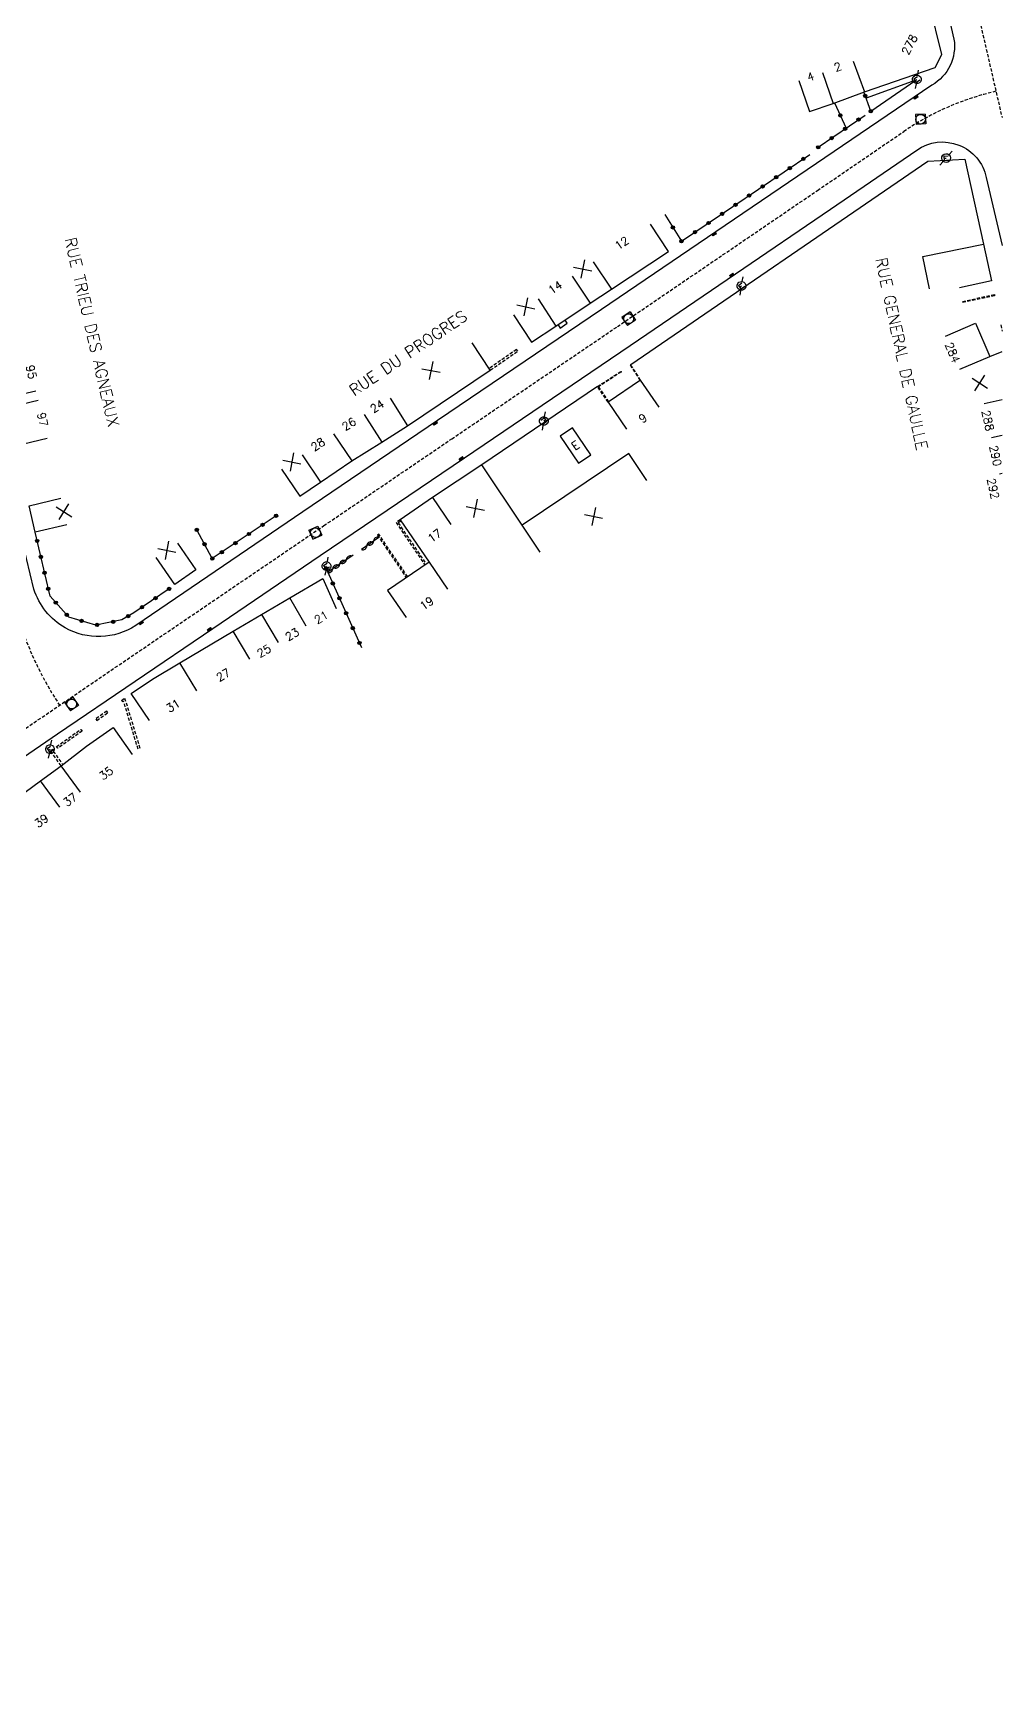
# Model space of a CAD drawing. Header units: millimetres. Extents: x 150000 to 151001, y 125999 to 127001.
# Drawn here: x 150851.7 to 151000, y 126509.4 to 126761.5 of the extents above; entities that cross this region are included whole.
import ezdxf
from ezdxf.enums import TextEntityAlignment as Align

# ---------------------------------------------------------------- set-up
doc = ezdxf.new("R2010")
doc.units = ezdxf.units.MM
doc.linetypes.add('DASHED', pattern=[0.75, 0.5, -0.25])
doc.layers.get('0').update_dxf_attribs({"linetype": 'CONTINUOUS'})
for name, color, linetype in [('W0001', 6, 'DASHED'), ('W0008', 7, 'CONTINUOUS'), ('W0100', 7, 'CONTINUOUS'), ('W0112', 1, 'DASHED'), ('W0310', 3, 'CONTINUOUS'), ('W0322', 7, 'CONTINUOUS'), ('W0334', 7, 'CONTINUOUS'), ('W0400', 7, 'CONTINUOUS'), ('W0420', 7, 'CONTINUOUS'), ('W0471', 7, 'CONTINUOUS'), ('W0984', 7, 'CONTINUOUS'), ('W0989', 7, 'CONTINUOUS'), ('W0991', 7, 'CONTINUOUS'), ('W1102', 7, 'CONTINUOUS')]:
    doc.layers.add(name, color=color, linetype=linetype)
doc.styles.get("Standard").update_dxf_attribs({"font": 'romans.shx', "width": 0.85})

# ---------------------------------------------------------------- blocks, each defined once
blk = doc.blocks.new('t991o')
at = {"color": 0, "linetype": 'Continuous'}
for p, q in [((-1, 1), (1, -1)), ((-1, -1), (1, 1))]:
    blk.add_line(p, q, dxfattribs=at)
blk = doc.blocks.new('t322o')
at = {"color": 0, "linetype": 'Continuous'}
for radius in [0.25, 0.15]:
    blk.add_circle((0, 0), radius, dxfattribs=at)
blk = doc.blocks.new('t310o')
at = {"color": 0, "linetype": 'Continuous'}
for centre, start, end in [((-0.5, 0.38), 216.8699, 323.1304), ((0.5, -0.37), 36.8699, 143.1303)]:
    blk.add_arc(centre, 0.625, start, end, dxfattribs=at)
blk = doc.blocks.new('T400')
for p, q in [((-0.15, 0.3), (0.15, 0.3)), ((-0.15, -0.25), (-0.15, 0.3)), ((-0.15, 0.15), (0.15, 0.15)), ((-0.15, 0), (0.15, 0)), ((0.15, 0.3), (0.15, -0.25)), ((-0.15, -0.15), (0.15, -0.15)), ((-0.15, -0.25), (-0.15, -0.3)), ((-0.15, -0.3), (0.15, -0.3)), ((0.15, -0.3), (0.15, -0.25))]:
    blk.add_line(p, q)
blk = doc.blocks.new('T471')
for p, q in [((-0.333334, 0.333334), (-0.333334, -0.333334)), ((-0.333334, 0.333334), (0.333334, 0.333334)), ((-0.333334, 0), (0, 0)), ((0.500001, 0.500001), (1.000002, 1.000002)), ((-0.500001, -0.500001), (-1.000002, -1.000002)), ((-0.333334, -0.333334), (0.333334, -0.333334))]:
    blk.add_line(p, q)
blk.add_ellipse((0, 0), major_axis=(0.471405, 0.471405), ratio=1, start_param=5.4977871438, end_param=11.780972451)
blk = doc.blocks.new('T420')
for p, q in [((0.75, 0.75), (-0.75, 0.75)), ((-0.75, 0.75), (-0.75, -0.75)), ((0.75, 0.75), (0.75, -0.75)), ((0.75, -0.75), (-0.75, -0.75))]:
    blk.add_line(p, q)
blk.add_ellipse((0, 0), major_axis=(-0.53, 0.53), ratio=1, start_param=3.926991, end_param=10.210176)

msp = doc.modelspace()

# ---------------------------------------------------------------- linework, layer by layer
at = {"layer": 'W0001'}
for points in [[(150855.79, 126658.58, -0.086465), (150848.48, 126675.44), (150842.24, 126701.35), (150835.2, 126731.69), (150829.92, 126754.51), (150823.68, 126781.51), (150818.58, 126803.62), (150813.65, 126825.1), (150807.99, 126849.67), (150802.32, 126874.55), (150796.96, 126897.94), (150790.86, 126924.56), (150785.5, 126947.74), (150779.77, 126972.54), (150775.49, 126991.1), (150773.44, 127000)], [(150689.07, 126498.53), (150711.35, 126522.45), (150739.97, 126553.19), (150775.8, 126595.09, -0.071827), (150814.24, 126630.29), (150841.94, 126649.16), (150896.24, 126686.07), (150915.79, 126699.34), (150941.14, 126716.53), (150957.25, 126727.49), (150971.76, 126737.37), (150984.97, 126746.39, -0.094037), (150999.07, 126752.53, -2.684514)]]:
    msp.add_lwpolyline(points, format="xyb", dxfattribs=at)
msp.add_lwpolyline([(150942.5, 127000), (150943.38, 126996.14), (150951.31, 126961.06), (150957.86, 126932.55), (150964.18, 126905.03), (150969.44, 126881.96), (150975.84, 126853.92), (150980.77, 126832.28), (150986.19, 126808.68), (150993.38, 126777.24), (151000, 126748.5)], dxfattribs=at)
at = {"layer": 'W0008'}
for points in [[(150988.33, 126779.36), (150992.64, 126760.51, -0.309925), (150989.26, 126753.47), (150970.19, 126740.54), (150956.22, 126731.03), (150938.7, 126719.14), (150913.63, 126702.14), (150892.99, 126688.2), (150867.44, 126670.77, -0.27751), (150856.65, 126670.42, -0.188348), (150851.86, 126676.37), (150845.65, 126702.15), (150838.61, 126732.48), (150833.33, 126755.3), (150827.09, 126782.29)], [(150691.38, 126496.32), (150713.24, 126519.87), (150731.22, 126539.6), (150742.4, 126550.99), (150751.35, 126543.83, 0.422187), (150776.79, 126545.56), (150794.63, 126566.38, 0.428354), (150793.04, 126592.28), (150787.65, 126596.81, -0.321997), (150786.48, 126602.66), (150796.44, 126612.71, -0.03809), (150815.27, 126626.72), (150825.6, 126633.81), (150843.9, 126646.29), (150855.45, 126654.19), (150879.22, 126670.33), (150895.68, 126681.49), (150917.75, 126696.44), (150943.1, 126713.64), (150959.22, 126724.6), (150973.73, 126734.48), (150986.97, 126743.51, -0.543559), (150997.58, 126739.33), (151000, 126728.92)]]:
    msp.add_lwpolyline(points, format="xyb", dxfattribs=at)
at = {"layer": 'W0100'}
for points in [[(150968.9, 126754.17), (150970.53, 126749.44), (150974.14, 126750.69), (150978.95, 126752.47), (150989.76, 126756.19), (150990.78, 126758.18), (150988.88, 126765.83), (150988.07, 126769.26), (150986.83, 126774.52), (150985.16, 126781.75), (150984.02, 126786.68), (150982.91, 126791.43), (150979.41, 126790.73), (150978.26, 126795.54), (150978.64, 126795.63), (150978.6, 126795.78), (150978.84, 126795.84), (150979.65, 126796.53), (150979.19, 126798.62), (150978.18, 126798.91), (150977.87, 126798.83), (150976.32, 126805.25), (150971.08, 126803.99)], [(150925.24, 126718.32), (150927.98, 126714.14), (150931.74, 126716.61), (150937, 126720.09), (150940.23, 126722.28), (150948.95, 126728.04), (150946.19, 126732.21)], [(150988.91, 126722.33), (150987.9, 126727.23), (150997.16, 126729.14), (150998.37, 126723.52), (150993.48, 126722.47)], [(150852.16, 126706.65), (150847.3, 126705.5), (150845.92, 126711.37), (150844.54, 126717.24), (150849.4, 126718.38)], [(150991.35, 126715.07), (150995.94, 126717.04), (150998.11, 126711.97), (151000, 126712.74)], [(150889.73, 126694.71), (150892.53, 126690.57), (150895.74, 126692.74), (150900.53, 126696.01), (150905.08, 126698.86), (150909.02, 126701.34), (150921.7, 126709.88), (150918.91, 126714.03)], [(150947.51, 126704.19), (150944.7, 126708.32), (150939.73, 126704.95), (150942.54, 126700.81)], [(150853.88, 126699.38), (150849.01, 126698.24), (150847.63, 126704.11), (150852.5, 126705.25)], [(150945.66, 126692.97), (150942.87, 126697.12), (150926.55, 126686.15), (150920.38, 126695.39), (150912.85, 126690.35), (150907.89, 126686.98), (150912.32, 126680.47), (150905.98, 126676.16), (150908.8, 126672.03)], [(150856.92, 126686.2), (150852.05, 126685.06), (150851.13, 126689.11), (150856, 126690.26)], [(150873.81, 126683.4), (150876.65, 126679.28), (150873.43, 126677.06), (150870.59, 126681.18)], [(150869.57, 126656.23), (150866.76, 126660.37), (150869.99, 126662.55), (150874.19, 126665.09), (150882.37, 126669.93), (150886.69, 126672.47), (150891.01, 126675), (150896.06, 126677.96), (150898.12, 126673.37)], [(150823.61, 126624.47), (150820.87, 126628.65), (150825.71, 126631.82), (150833.57, 126637.05), (150835.56, 126638.4), (150840.53, 126641.9), (150843.06, 126643.7), (150844.92, 126641.13), (150847.2, 126642.83), (150852.89, 126647.02), (150856.01, 126649.32), (150859.92, 126652.31), (150864.01, 126655.17), (150866.88, 126651.07)]]:
    msp.add_lwpolyline(points, dxfattribs=at)
msp.add_lwpolyline([(150937.08, 126696.91), (150934.25, 126701.03), (150932.38, 126699.74), (150935.21, 126695.63)], close=True, dxfattribs=at)
at = {"layer": 'W0112'}
for points in [[(150993.93, 126720.38), (150998.82, 126721.43), (150998.86, 126721.24), (150993.97, 126720.19)], [(150999.81, 126716.78), (151000, 126715.85)], [(150921.7, 126709.88), (150925.9, 126712.77), (150925.73, 126713.02), (150921.54, 126710.13)], [(150939.73, 126704.95), (150938.1, 126707.34), (150941.69, 126709.68), (150941.75, 126709.6), (150938.24, 126707.31), (150939.81, 126705)], [(150944.7, 126708.32), (150943.18, 126710.71), (150943.1, 126710.66), (150944.62, 126708.27)], [(150907.89, 126686.98), (150907.27, 126686.54), (150911.69, 126680.05)], [(150908.03, 126686.77), (150907.61, 126686.48), (150911.9, 126680.18)], [(150909.06, 126678.25), (150904.64, 126684.74), (150904.42, 126684.61), (150908.84, 126678.11)], [(150867.8, 126651.87), (150865.59, 126659.19), (150865.45, 126659.08), (150865.27, 126659.32), (150865.75, 126659.69), (150868.09, 126651.96)], [(150856.03, 126649.33), (150854.41, 126651.62), (150854.71, 126651.84), (150854.88, 126651.6), (150854.82, 126651.55), (150856.26, 126649.51)]]:
    msp.add_lwpolyline(points, dxfattribs=at)
for points in [[(150861.51, 126656.25), (150863.18, 126657.44), (150863.01, 126657.69), (150861.33, 126656.5)], [(150859.23, 126654.64), (150855.52, 126652.01), (150855.34, 126652.26), (150859.05, 126654.89)]]:
    msp.add_lwpolyline(points, close=True, dxfattribs=at)
at = {"layer": 'W0310'}
for points in [[(150904.65, 126684.27), (150901.98, 126682.41)], [(150900.71, 126681.55), (150896.82, 126678.95)]]:
    msp.add_lwpolyline(points, dxfattribs=at)
at = {"layer": 'W0322'}
for points in [[(150979.91, 126749.48), (150978.86, 126752.43)], [(150974.36, 126750.77), (150976.15, 126746.91)], [(150971.87, 126743.96), (150979.03, 126748.89)], [(150948.39, 126733.67), (150950.95, 126729.58), (150970.61, 126742.88)], [(150888.92, 126687.58), (150879.16, 126681.02), (150876.77, 126685.43)], [(150872.54, 126676.38), (150867.14, 126672.73), (150865.34, 126671.63), (150861.33, 126670.83), (150857.21, 126672.08), (150854.33, 126675.25), (150852.05, 126685.06)], [(150896.57, 126679.52), (150902, 126667.4)]]:
    msp.add_lwpolyline(points, dxfattribs=at)
at = {"layer": 'W0334'}
for points in [[(150979.91, 126749.48), (150986.81, 126754.23), (150979.2, 126751.49)], [(150943.18, 126710.71), (150988.65, 126741.82), (150994.32, 126742.16), (150997.16, 126729.14)], [(150932.06, 126716.82), (150932.39, 126716.31), (150933.46, 126717.03), (150933.13, 126717.53)], [(150938.1, 126707.34), (150920.38, 126695.39)]]:
    msp.add_lwpolyline(points, dxfattribs=at)
at = {"layer": 'W1102'}
for p, q in [((150972.51, 126755.41), (150974.14, 126750.69)), ((150977.22, 126757.16), (150978.95, 126752.47)), ((150937.43, 126726.42), (150940.23, 126722.28)), ((150934.24, 126724.26), (150937, 126720.09)), ((150929, 126720.79), (150931.74, 126716.61)), ((150993.52, 126710), (150998.11, 126711.97)), ((150906.36, 126705.58), (150909.02, 126701.34)), ((150997.27, 126704.75), (151000, 126705.35)), ((150902.42, 126703.1), (150905.08, 126698.86)), ((150897.71, 126700.14), (150900.53, 126696.01)), ((150998.39, 126699.54), (151000, 126699.89)), ((150892.93, 126696.88), (150895.74, 126692.74)), ((150999.62, 126694.01), (151000, 126694.09)), ((150929.34, 126682), (150926.55, 126686.15)), ((150893.54, 126670.69), (150891.01, 126675)), ((150884.91, 126665.63), (150882.37, 126669.93)), ((150876.77, 126660.81), (150874.19, 126665.09)), ((150858.97, 126645.29), (150856.01, 126649.32)), ((150855.85, 126643), (150852.89, 126647.02))]:
    msp.add_line(p, q, dxfattribs=at)
at = {"layer": 'W1102', "flags": 128}
for points in [[(150912.85, 126690.35), (150915.66, 126686.22)], [(150912.32, 126680.47), (150915.13, 126676.34)], [(150886.69, 126672.47), (150889.22, 126668.16)]]:
    msp.add_lwpolyline(points, dxfattribs=at)

# ---------------------------------------------------------------- block references
at = {"layer": 'W0310'}
for p, rotation in [((150903.83, 126683.7), 214.934650069477), ((150902.8, 126682.98), 214.934650069477), ((150897.59, 126679.47), 213.7721167925949), ((150898.63, 126680.16), 213.7721167925949), ((150899.67, 126680.86), 213.7721167925949)]:
    msp.add_blockref('t310o', p, dxfattribs=dict(at, rotation=rotation))
at = {"layer": 'W0322'}
for p, rotation in [((150979.07, 126751.83), 109.532242651635), ((150979.91, 126749.48), 109.532242651635), ((150975.26, 126748.84), 294.868027541766), ((150978.05, 126748.21), 34.5198930159715), ((150973.93, 126745.38), 34.5198930159715), ((150975.99, 126746.8), 34.5198930159715), ((150969.59, 126742.18), 34.0830402053482), ((150971.87, 126743.96), 34.5198930159715), ((150965.44, 126739.38), 34.0830402053482), ((150967.52, 126740.78), 34.0830402053482), ((150963.37, 126737.98), 34.0830402053482), ((150959.23, 126735.18), 34.0830402053482), ((150961.3, 126736.58), 34.0830402053482), ((150955.09, 126732.38), 34.0830402053482), ((150957.16, 126733.78), 34.0830402053482), ((150949.63, 126731.7), 122.00844861098), ((150950.95, 126729.58), 34.0830402053482), ((150953.02, 126730.98), 34.0830402053482), ((150888.92, 126687.58), 213.8998258877691), ((150876.78, 126685.42), 118.46252964082), ((150884.77, 126684.79), 213.8998258877691), ((150886.85, 126686.19), 213.8998258877691), ((150852.36, 126683.72), 103.070069762937), ((150877.97, 126683.22), 118.46252964082), ((150880.62, 126682), 213.8998258877691), ((150882.7, 126683.4), 213.8998258877691), ((150852.93, 126681.28), 103.070069762937), ((150853.49, 126678.85), 103.070069762937), ((150879.16, 126681.02), 118.46252964082), ((150896.57, 126679.52), 294.129018169941), ((150854.06, 126676.41), 103.070069762937), ((150872.54, 126676.38), 214.022881307849), ((150897.59, 126677.23), 294.129018169941), ((150855.21, 126674.28), 132.324838460969), ((150870.47, 126674.98), 214.022881307849), ((150898.62, 126674.95), 294.129018169941), ((150856.89, 126672.43), 132.324838460969), ((150859.15, 126671.49), 163.027611563199), ((150864, 126671.36), 191.299764731501), ((150866.3, 126672.22), 211.413355945152), ((150868.4, 126673.58), 214.022881307849), ((150899.64, 126672.67), 294.129018169941), ((150861.54, 126670.87), 191.299764731501), ((150900.66, 126670.39), 294.129018169941), ((150901.68, 126668.11), 294.129018169941)]:
    msp.add_blockref('t322o', p, dxfattribs=dict(at, rotation=rotation))
at = {"layer": 'W0400'}
for p, rotation in [((150986.84, 126751.64), 124.1296952728513), ((150955.98, 126730.7), 124.2201369588965), ((150958.65, 126724.41), 124.2201369588965), ((150913.28, 126701.75), 124.1302284970147), ((150917.29, 126696.31), 124.1302284970147), ((150868.28, 126671.18), 304.3022476943751), ((150878.74, 126670.2), 124.1768380535189)]:
    msp.add_blockref('T400', p, dxfattribs=dict(at, rotation=rotation))
at = {"layer": 'W0420'}
for p, rotation in [((150987.54, 126748.26), 3.41673844369931), ((150942.88, 126717.72), 34.12683875322089), ((150894.94, 126684.98), 114.129018169904), ((150857.64, 126658.76), 34.3486838022442)]:
    msp.add_blockref('T420', p, dxfattribs=dict(at, rotation=rotation))
at = {"layer": 'W0471'}
for p, rotation in [((150986.97, 126754.36), 34.12969527285129), ((150991.44, 126742.31), 3.41673844369931), ((150960.12, 126722.75), 34.2545713550605), ((150929.88, 126702.08), 214.194533318519), ((150896.64, 126679.86), 34.1303832204432), ((150854.33, 126651.86), 34.3486838022442)]:
    msp.add_blockref('T471', p, dxfattribs=dict(at, rotation=rotation))
at = {"layer": 'W0991'}
for p, rotation in [((150935.83, 126725.34), 304.1178008427145), ((150927.12, 126719.55), 303.2896156091588), ((150912.63, 126709.8), 303.9407710158063), ((150996.59, 126707.89), 12.1219151522115), ((150891.33, 126695.8), 304.0829222567295), ((150856.47, 126688.19), 12.74873051742799), ((150919.41, 126688.72), 303.7087934580679), ((150937.5, 126687.48), 303.9170303964297), ((150872.2, 126682.29), 304.5283099183649)]:
    msp.add_blockref('t991o', p, dxfattribs=dict(at, rotation=rotation))

# ---------------------------------------------------------------- texts
at = {"layer": 'W0984'}
msp.add_text('E', height=1.25, rotation=34.4238, dxfattribs=at).set_placement((150934.73, 126698.33), align=Align.MIDDLE)
at = {"layer": 'W0989'}
for s, rotation, p in [('RUE TRIEU DES AGNEAUX', 283.0499, (150860.76, 126715.67)), ('RUE GENERAL DE GAULLE', 282.1588, (150984.65, 126712.37)), ('RUE DU PROGRES', 34.1733, (150909.12, 126712.48))]:
    msp.add_text(s, height=1.75, rotation=rotation, dxfattribs=at).set_placement(p, align=Align.MIDDLE)
at = {"layer": 'W0991'}
for s, rotation, p in [('278', 62.78, (150985.84, 126759.67)), ('4', 19.0695, (150970.7, 126754.79)), ('2', 20.2918, (150974.86, 126756.29)), ('12', 33.4672, (150941.81, 126729.31)), ('14', 33.5003, (150931.62, 126722.52)), ('284', 293.1626, (150992.43, 126712.54)), ('95', 283.2183, (150851.47, 126709.58)), ('24', 32.2059, (150904.39, 126704.34)), ('97', 283.1899, (150853.19, 126702.31)), ('26', 32.1069, (150900.07, 126701.62)), ('9', 34.1945, (150945.03, 126702.5)), ('288', 282.5317, (150997.83, 126702.14)), ('28', 34.3126, (150895.32, 126698.51)), ('290', 282.5317, (150999, 126696.77)), ('292', 282.5317, (150998.65, 126691.73)), ('17', 34.2467, (150913.18, 126684.53)), ('19', 34.2467, (150911.96, 126674.18)), ('21', 30.3909, (150895.83, 126672.03)), ('23', 30.4011, (150891.38, 126669.42)), ('25', 30.4011, (150887.07, 126666.89)), ('27', 30.6375, (150880.84, 126663.22)), ('31', 32.4436, (150873.17, 126658.52)), ('35', 36.2059, (150862.92, 126648.18)), ('37', 36.2493, (150857.41, 126644.14)), ('39', 36.4146, (150853.02, 126640.91))]:
    msp.add_text(s, height=1.25, rotation=rotation, dxfattribs=at).set_placement(p, align=Align.MIDDLE)

doc.saveas('drawing.dxf')
